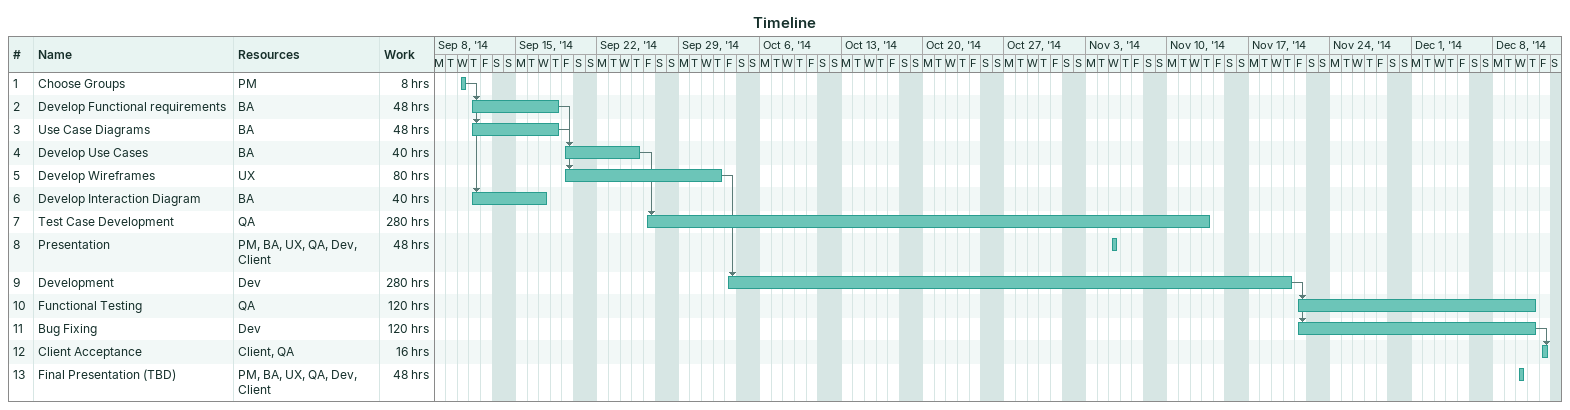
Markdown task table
Timeline

| ID | Task | Start | Finish | Predecessors | Resources | Work (h) |
|---|---|---|---|---|---|---|
| 1 | Choose Groups | 2014-09-10 | 2014-09-10 |  | PM | 8 |
| 2 | Develop Functional requirements | 2014-09-11 | 2014-09-18 | 1 | BA | 48 |
| 3 | Use Case Diagrams | 2014-09-11 | 2014-09-18 | 1 | BA | 48 |
| 4 | Develop Use Cases | 2014-09-19 | 2014-09-25 | 3 | BA | 40 |
| 5 | Develop Wireframes | 2014-09-19 | 2014-10-02 | 2 | UX | 80 |
| 6 | Develop Interaction Diagram | 2014-09-11 | 2014-09-17 | 1 | BA | 40 |
| 7 | Test Case Development | 2014-09-26 | 2014-11-13 | 4 | QA | 280 |
| 8 | Presentation | 2014-11-05 | 2014-11-05 |  | PM, BA, UX, QA, Dev, Client | 48 |
| 9 | Development | 2014-10-03 | 2014-11-20 | 5 | Dev | 280 |
| 10 | Functional Testing | 2014-11-21 | 2014-12-11 | 9 | QA | 120 |
| 11 | Bug Fixing | 2014-11-21 | 2014-12-11 | 9 | Dev | 120 |
| 12 | Client Acceptance | 2014-12-12 | 2014-12-12 | 11 | Client, QA | 16 |
| 13 | Final Presentation (TBD) | 2014-12-10 | 2014-12-10 |  | PM, BA, UX, QA, Dev, Client | 48 |
